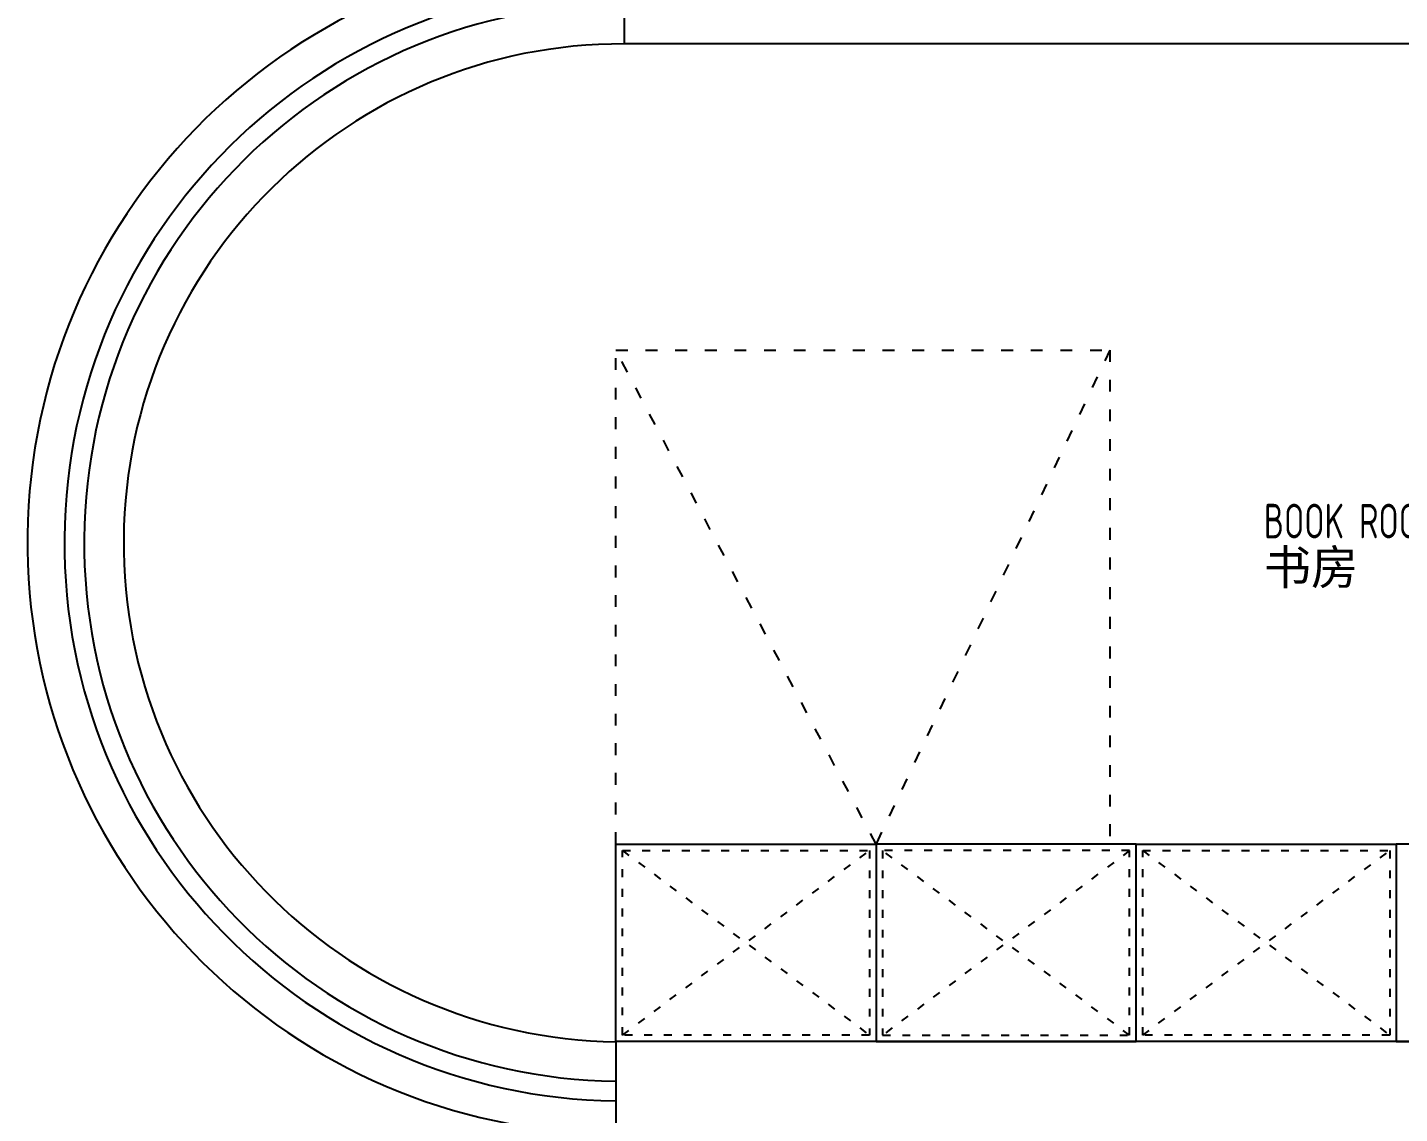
# Model space of a CAD drawing. Header units: millimetres. Extents: x -58733 to 427521, y -235734 to 553534.
# Drawn here: x 88946 to 93113, y 470206 to 473504 of the extents above; entities that cross this region are included whole.
import ezdxf

# ---------------------------------------------------------------- set-up
doc = ezdxf.new("R2010")
doc.units = ezdxf.units.MM
doc.linetypes.add('ACAD_ISO03W100', pattern=[30, 12, -18])
doc.layers.add('01.墙体', color=7, linetype='Continuous')
doc.layers.add('02-活动家具', color=1, linetype='Continuous')
doc.layers.add('P★10 文字说明', color=32, linetype='Continuous', lineweight=0)
doc.styles.add('编号', font='ARCHSTYL.SHX', dxfattribs={"width": 0.8})

msp = doc.modelspace()

# ---------------------------------------------------------------- linework, layer by layer
at = {"color": 1}
for centre, radius, start, end in [((90743.4, 471941.8), 1797.7, 89.5328, 263.4411), ((90753.1, 471939.4), 1515.1, 89.8136, 269.241)]:
    msp.add_arc(centre, radius, start, end, dxfattribs=at)
at = {"color": 251}
for radius in [1695.1, 1635.1]:
    msp.add_arc((90753.1, 471939.4), radius, 89.8136, 269.241, dxfattribs=at)
at = {"layer": '01.墙体'}
for p, q in [((90758, 474524.5), (90758, 473454.5)), ((93893, 473454.5), (90758, 473454.5)), ((93893, 470424.5), (90733, 470424.5)), ((90733, 470424.5), (90733, 470144.5))]:
    msp.add_line(p, q, dxfattribs=at)
at = {"layer": '02-活动家具', "color": 251, "linetype": 'ACAD_ISO03W100', "ltscale": 2}
for p, q in [((90753, 470444.5), (91503, 471004.5)), ((90753, 471004.5), (91503, 470444.5)), ((92293, 470444.5), (91543, 471004.5)), ((92293, 471004.5), (91543, 470444.5)), ((92333, 470444.5), (93083, 471004.5)), ((92333, 471004.5), (93083, 470444.5))]:
    msp.add_line(p, q, dxfattribs=at)
at = {"layer": '02-活动家具', "color": 8, "linetype": 'ACAD_ISO03W100', "ltscale": 3}
for points in [[(90733, 471024.5), (90733, 472524.5), (92233, 472524.5), (92233, 471024.5)], [(92233, 472524.5), (91523, 471024.5), (90733, 472524.5)]]:
    msp.add_lwpolyline(points, dxfattribs=at)
at = {"layer": '02-活动家具'}
for points in [[(91523, 471024.5), (91523, 470424.5), (90733, 470424.5), (90733, 471024.5)], [(91523, 471024.5), (91523, 470424.5), (92313, 470424.5), (92313, 471024.5)], [(93103, 471024.5), (93103, 470424.5), (92313, 470424.5), (92313, 471024.5)], [(93103, 471024.5), (93103, 470424.5), (93893, 470424.5), (93893, 471024.5)]]:
    msp.add_lwpolyline(points, close=True, dxfattribs=at)
at = {"layer": '02-活动家具', "color": 251, "linetype": 'ACAD_ISO03W100', "ltscale": 2}
for points in [[(91503, 471004.5), (91503, 470444.5), (90753, 470444.5), (90753, 471004.5)], [(91543, 471004.5), (91543, 470444.5), (92293, 470444.5), (92293, 471004.5)], [(93083, 471004.5), (93083, 470444.5), (92333, 470444.5), (92333, 471004.5)]]:
    msp.add_lwpolyline(points, close=True, dxfattribs=at)

# ---------------------------------------------------------------- texts
at = {"layer": 'P★10 文字说明', "insert": (92701.1, 472057.9), "char_height": 105, "attachment_point": 1, "line_spacing_factor": 0.8, "style": '编号'}
msp.add_mtext('BOOK ROOM\\P{\\Fￎￄￗￖ;\\W1;书房}', dxfattribs=at)

doc.saveas('drawing.dxf')
